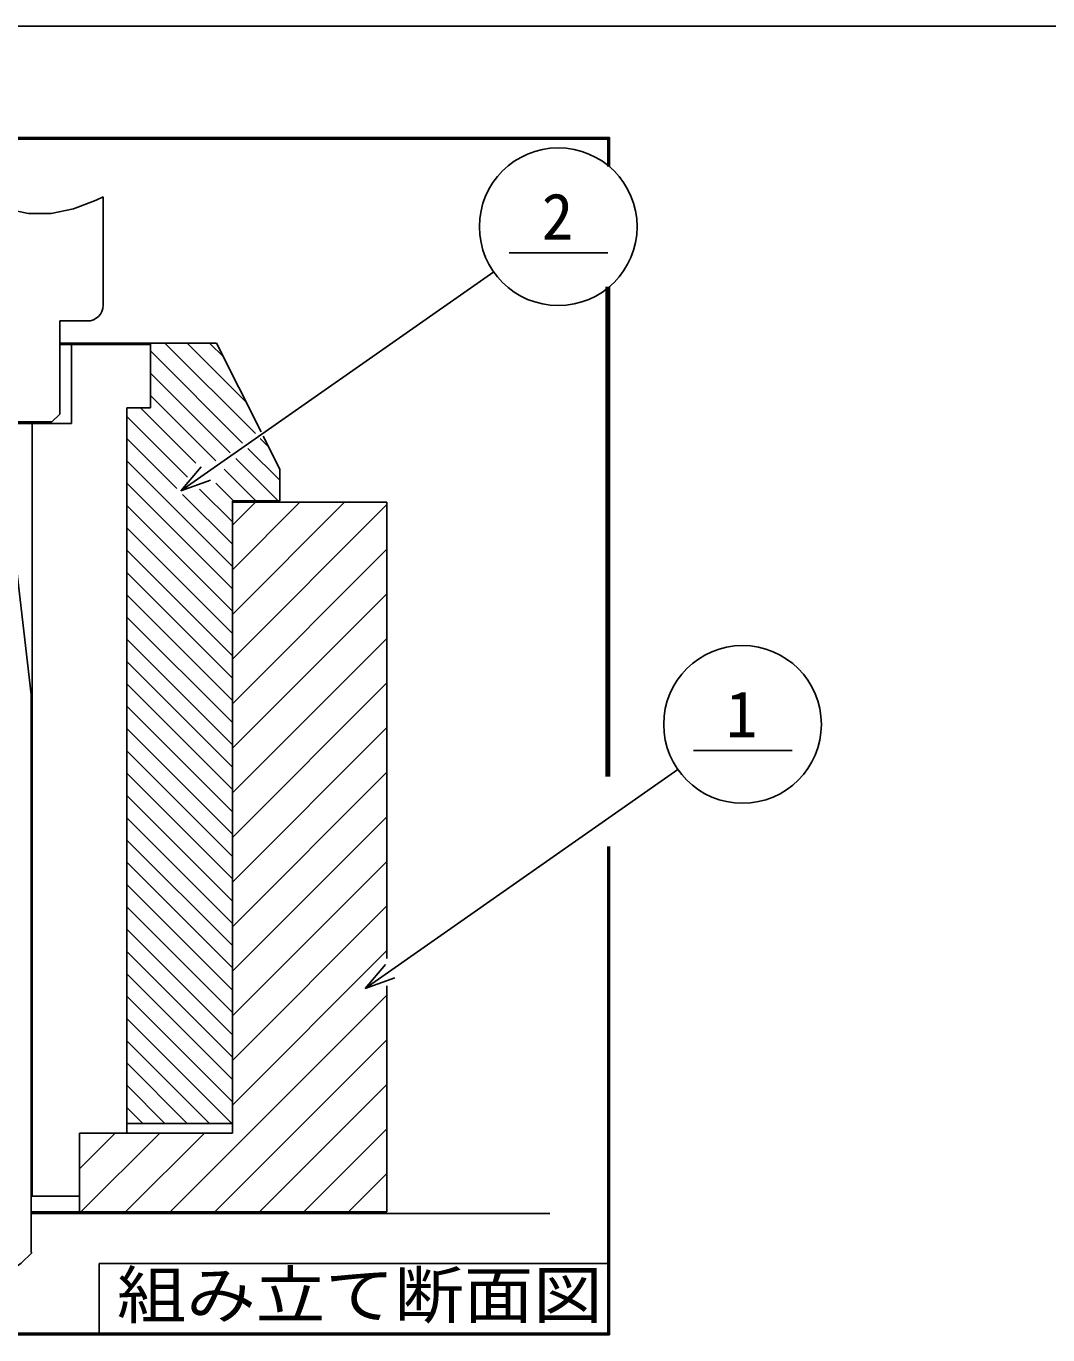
# Model space of a CAD drawing. Units: millimetres on the paper. Extents: x -199 to 647, y -454 to 140.
# Drawn here: x -119.6 to -54.8, y 52.4 to 135.4 of the extents above; entities that cross this region are included whole.
import ezdxf
from ezdxf.enums import TextEntityAlignment as Align

# ---------------------------------------------------------------- set-up
doc = ezdxf.new("R2010")
doc.units = ezdxf.units.MM
for name, color, linetype, lineweight in [('0-1_外形1', 3, 'Continuous', 25), ('0-4_外形4', 5, 'Continuous', 25), ('0-A_寸法文字', 1, 'Continuous', 9), ('0-B_ハッチ', 4, 'Continuous', 9)]:
    doc.layers.add(name, color=color, linetype=linetype, lineweight=lineweight)
doc.styles.add('ＭＳ ゴシック', font='')
doc.styles.get('ＭＳ ゴシック').set_extended_font_data('MS Gothic')

msp = doc.modelspace()

# ---------------------------------------------------------------- linework, layer by layer
at = {"layer": '0-1_外形1', "color": 5}
for p, q in [((-82.594, 128.246), (-170.123, 128.246)), ((-82.694, 126.5), (-82.694, 128.346)), ((-82.794, 87.831), (-82.794, 118.884)), ((-82.694, 87.831), (-82.694, 118.884)), ((-82.694, 52.412), (-82.694, 83.379)), ((-82.694, 52.412), (-82.694, 83.379)), ((-150.852, 52.512), (-82.594, 52.512))]:
    msp.add_line(p, q, dxfattribs=at)
at = {"layer": '0-1_外形1'}
for p, q in [((-114.701, 124.576), (-115.14, 124.371)), ((-114.701, 117.712), (-114.701, 124.576)), ((-119.429, 123.535), (-120.859, 123.834)), ((-116.57, 123.834), (-117.999, 123.535)), ((-115.14, 124.371), (-116.57, 123.834)), ((-117.999, 123.535), (-119.429, 123.535)), ((-117.451, 110.812), (-117.451, 116.712)), ((-115.701, 116.712), (-117.451, 116.712)), ((-117.451, 115.312), (-107.501, 115.312)), ((-117.451, 115.212), (-111.701, 115.212)), ((-116.701, 115.212), (-116.701, 110.212)), ((-111.701, 111.212), (-111.701, 115.312)), ((-104.681, 109.672), (-107.501, 115.312)), ((-117.951, 110.312), (-117.451, 110.812)), ((-113.201, 111.212), (-113.201, 65.212)), ((-113.201, 111.212), (-111.701, 111.212)), ((-120.917, 110.212), (-116.701, 110.212)), ((-117.951, 110.312), (-120.782, 110.312)), ((-119.201, 61.212), (-119.201, 110.212)), ((-103.501, 107.312), (-104.546, 109.402)), ((-103.501, 107.312), (-103.501, 105.312)), ((-106.501, 105.312), (-103.501, 105.312)), ((-106.501, 105.312), (-106.501, 65.212)), ((-106.501, 105.212), (-96.701, 105.212)), ((-96.701, 105.212), (-96.701, 76.271)), ((-120.201, 101.05), (-119.251, 93.028)), ((-119.251, 93.028), (-119.251, 57.631)), ((-96.701, 74.553), (-96.701, 60.212)), ((-113.201, 65.812), (-106.501, 65.812)), ((-116.201, 65.212), (-106.501, 65.212)), ((-116.201, 60.212), (-116.201, 65.212)), ((-116.201, 61.212), (-116.201, 65.212)), ((-116.201, 65.212), (-113.201, 65.212)), ((-116.201, 61.212), (-119.251, 61.212)), ((-119.251, 60.212), (-96.701, 60.212)), ((-119.251, 60.112), (-86.373, 60.112))]:
    msp.add_line(p, q, dxfattribs=at)
msp.add_lwpolyline([(-119.189, 57.634), (-119.904, 56.964), (-120.618, 56.427), (-121.333, 56.129), (-122.048, 56.129), (-122.763, 56.427), (-123.478, 56.964), (-124.193, 57.634), (-124.908, 58.304), (-125.622, 58.841), (-126.337, 59.139), (-127.052, 59.139), (-127.767, 58.841), (-128.482, 58.304), (-129.197, 57.634)], dxfattribs=at)
at = {"layer": '0-1_外形1', "color": 5}
msp.add_lwpolyline([(-82.694, 52.512), (-114.945, 52.512), (-114.945, 56.933), (-82.694, 56.933)], close=True, dxfattribs=at)
at = {"layer": '0-1_外形1'}
msp.add_arc((-115.701, 117.712), 1, 270, 0, dxfattribs=at)
at = {"layer": '0-4_外形4'}
for p, q in [((-82.594, 128.346), (-170.123, 128.346)), ((-82.594, 126.5), (-82.594, 128.346)), ((-82.594, 87.831), (-82.594, 118.884)), ((-82.594, 52.412), (-82.594, 83.379)), ((-150.852, 52.412), (-82.594, 52.412))]:
    msp.add_line(p, q, dxfattribs=at)
at = {"layer": '0-A_寸法文字', "color": 5, "lineweight": 25}
for p, q in [((201.416, 135.41), (-198.896, 135.41)), ((-88.949, 121.041), (-82.694, 121.041)), ((-89.93, 119.824), (-109.77, 105.932)), ((-109.77, 105.932), (-108.484, 107.464)), ((-109.77, 105.932), (-107.891, 106.616)), ((-77.263, 89.477), (-71.008, 89.477)), ((-78.244, 88.26), (-98.084, 74.368)), ((-98.084, 74.368), (-96.798, 75.9)), ((-98.084, 74.368), (-96.205, 75.052))]:
    msp.add_line(p, q, dxfattribs=at)
for centre in [(-85.834, 122.692), (-74.148, 91.128)]:
    msp.add_circle(centre, 5, dxfattribs=at)
at = {"layer": '0-B_ハッチ'}
for p, q in [((-111.701, 114.821), (-105.85, 108.97)), ((-110.777, 115.312), (-105.04, 109.575)), ((-109.363, 115.312), (-105.639, 111.588)), ((-107.949, 115.312), (-107.053, 114.416)), ((-111.701, 113.407), (-106.639, 108.345)), ((-111.701, 111.993), (-107.56, 107.852)), ((-113.201, 110.664), (-109.353, 106.816)), ((-112.334, 111.212), (-108.82, 107.697)), ((-113.201, 109.25), (-110.029, 106.079)), ((-104.734, 109.268), (-104.225, 108.759)), ((-106.281, 107.987), (-103.606, 105.312)), ((-105.512, 108.632), (-103.501, 106.621)), ((-113.201, 107.836), (-106.501, 101.136)), ((-107.029, 107.32), (-105.02, 105.312)), ((-113.201, 106.422), (-106.501, 99.722)), ((-107.552, 106.429), (-106.434, 105.312)), ((-109.661, 105.71), (-106.501, 102.55)), ((-108.576, 106.039), (-106.501, 103.964)), ((-113.201, 105.008), (-106.501, 98.308)), ((-106.501, 98.096), (-99.386, 105.212)), ((-106.501, 100.925), (-102.214, 105.212)), ((-106.501, 103.753), (-105.043, 105.212)), ((-106.501, 95.268), (-96.701, 105.068)), ((-113.201, 103.593), (-106.501, 96.893)), ((-113.201, 102.179), (-106.501, 95.479)), ((-106.501, 92.439), (-96.701, 102.239)), ((-113.201, 100.765), (-106.501, 94.065)), ((-113.201, 99.351), (-106.501, 92.651)), ((-106.501, 89.611), (-96.701, 99.411)), ((-113.201, 97.937), (-106.501, 91.237)), ((-113.201, 96.522), (-106.501, 89.822)), ((-106.501, 86.783), (-96.701, 96.583)), ((-113.201, 95.108), (-106.501, 88.408)), ((-113.201, 93.694), (-106.501, 86.994)), ((-106.501, 83.954), (-96.701, 93.754)), ((-113.201, 92.28), (-106.501, 85.58)), ((-113.201, 90.865), (-106.501, 84.165)), ((-106.501, 81.126), (-96.701, 90.926)), ((-113.201, 89.451), (-106.501, 82.751)), ((-113.201, 88.037), (-106.501, 81.337)), ((-106.501, 78.297), (-96.701, 88.097)), ((-113.201, 86.623), (-106.501, 79.923)), ((-113.201, 85.209), (-106.501, 78.509)), ((-106.501, 75.469), (-96.701, 85.269)), ((-113.201, 83.794), (-106.501, 77.094)), ((-113.201, 82.38), (-106.501, 75.68)), ((-106.501, 72.64), (-96.701, 82.44)), ((-113.201, 80.966), (-106.501, 74.266)), ((-113.201, 79.552), (-106.501, 72.852)), ((-106.501, 69.812), (-96.701, 79.612)), ((-113.201, 78.138), (-106.501, 71.438)), ((-113.201, 76.723), (-106.501, 70.023)), ((-106.501, 66.984), (-96.701, 76.784)), ((-113.201, 75.309), (-106.501, 68.609)), ((-113.201, 73.895), (-106.501, 67.195)), ((-110.445, 60.212), (-96.701, 73.955)), ((-113.201, 72.481), (-106.532, 65.812)), ((-113.201, 71.066), (-107.946, 65.812)), ((-107.616, 60.212), (-96.701, 71.127)), ((-113.201, 69.652), (-109.361, 65.812)), ((-113.201, 68.238), (-110.775, 65.812)), ((-104.788, 60.212), (-96.701, 68.298)), ((-113.201, 66.824), (-112.189, 65.812)), ((-116.201, 62.94), (-113.93, 65.212)), ((-116.101, 60.212), (-111.101, 65.212)), ((-113.273, 60.212), (-108.273, 65.212)), ((-101.959, 60.212), (-96.701, 65.47)), ((-99.131, 60.212), (-96.701, 62.641))]:
    msp.add_line(p, q, dxfattribs=at)

# ---------------------------------------------------------------- texts
at = {"layer": '0-A_寸法文字', "color": 7, "style": 'ＭＳ ゴシック'}
for s, p in [('2', (-86.881, 120.999)), ('1', (-75.195, 89.435))]:
    msp.add_text(s, height=2.933, dxfattribs=at).set_placement(p, align=Align.BOTTOM_LEFT)
at = {"layer": '0-A_寸法文字', "color": 7, "style": 'ＭＳ ゴシック', "width": 1.1}
msp.add_text('組み立て断面図', height=2.933, dxfattribs=at).set_placement((-113.824, 52.596), align=Align.BOTTOM_LEFT)

doc.saveas('drawing.dxf')
